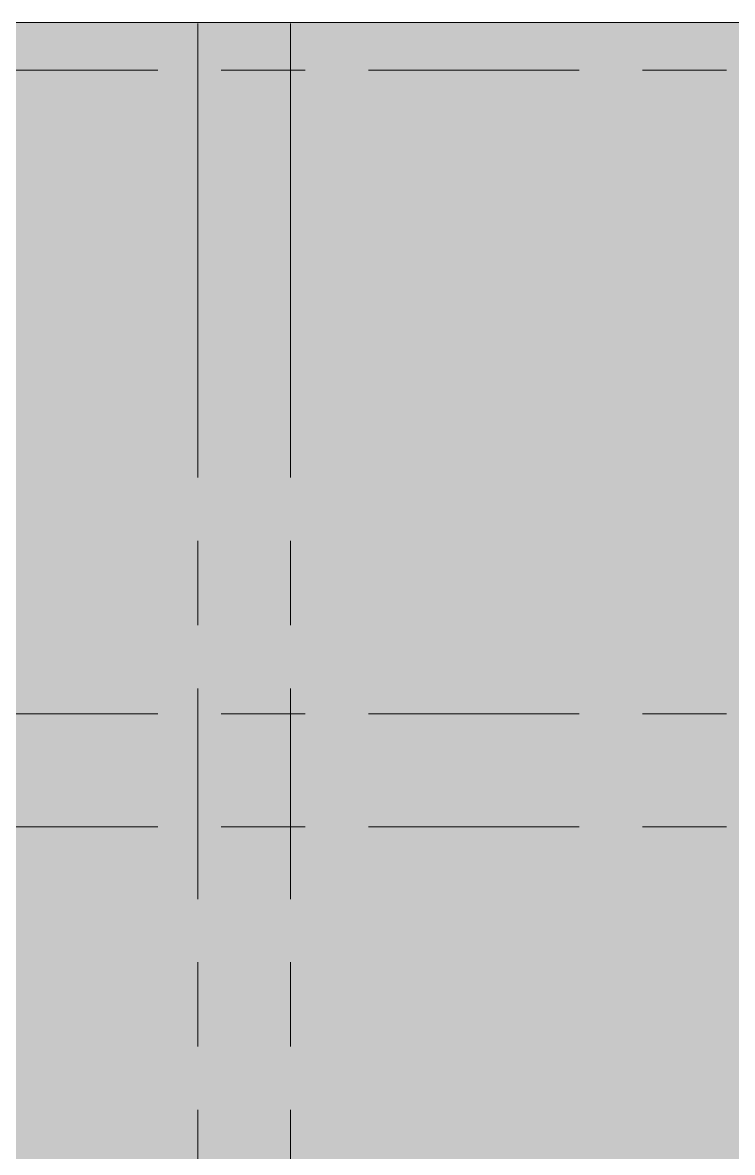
# Model space of a CAD drawing. Header units: millimetres. Extents: x 35111 to 235598, y -8553 to 29000.
# Drawn here: x 59140 to 64489, y 18847 to 27358 of the extents above; entities that cross this region are included whole.
import ezdxf

# ---------------------------------------------------------------- set-up
doc = ezdxf.new("R2010")
doc.units = ezdxf.units.MM
doc.linetypes.add('Осевая', pattern=[3175, 635, -476.25, 1587.5, -476.25])
for name, color, linetype, lineweight in [('A-DETL', 7, 'Continuous', 9), ('Оси', 7, 'Continuous', 9), ('Оси-2', 7, 'Осевая', 9)]:
    doc.layers.add(name, color=color, linetype=linetype, lineweight=lineweight)
doc.layers.add('A-DETL-GENF-1', color=7, linetype='Continuous', lineweight=9, true_color=0xd4d4d4)

msp = doc.modelspace()

# ---------------------------------------------------------------- hatches: boundary and pattern name
at = {"layer": 'A-DETL-GENF-1'}
h = msp.add_hatch(color=256, dxfattribs=at)
h.paths.add_polyline_path([(79002.7, -258), (84826.2, -258), (84826.2, 3300), (75858, 3300), (75858, -258), (76090.9, -258)])
h.paths.add_polyline_path([(66560, 11900), (66560, 27358), (41910, 27358), (41910, 23858), (38510, 23858), (38510, 23799.7), (38742.7, 23799.7), (38742.7, 15358), (42380, 15358), (42380, 11900), (64444, 11900)])
h.paths.add_polyline_path([(81914.4, 15650), (84500.7, 15650), (84500.7, 18590), (74040, 18590), (74040, 15650), (79002.7, 15650)])

# ---------------------------------------------------------------- linework, layer by layer
at = {"layer": 'A-DETL'}
msp.add_line((66560, 27358), (41910, 27358), dxfattribs=at)
at = {"layer": 'Оси'}
for p, q in [((60460, 24850), (60460, 27350)), ((61160, 24850), (61160, 27350))]:
    msp.add_line(p, q, dxfattribs=at)
at = {"layer": 'Оси-2'}
for p, q in [((38410.7, 27000), (82250, 27000)), ((60460, 593.7), (60460, 24850)), ((61160, 593.7), (61160, 24850)), ((38410.7, 22150), (82060, 22150)), ((38410.7, 21300), (82250, 21300))]:
    msp.add_line(p, q, dxfattribs=at)

doc.saveas('drawing.dxf')
